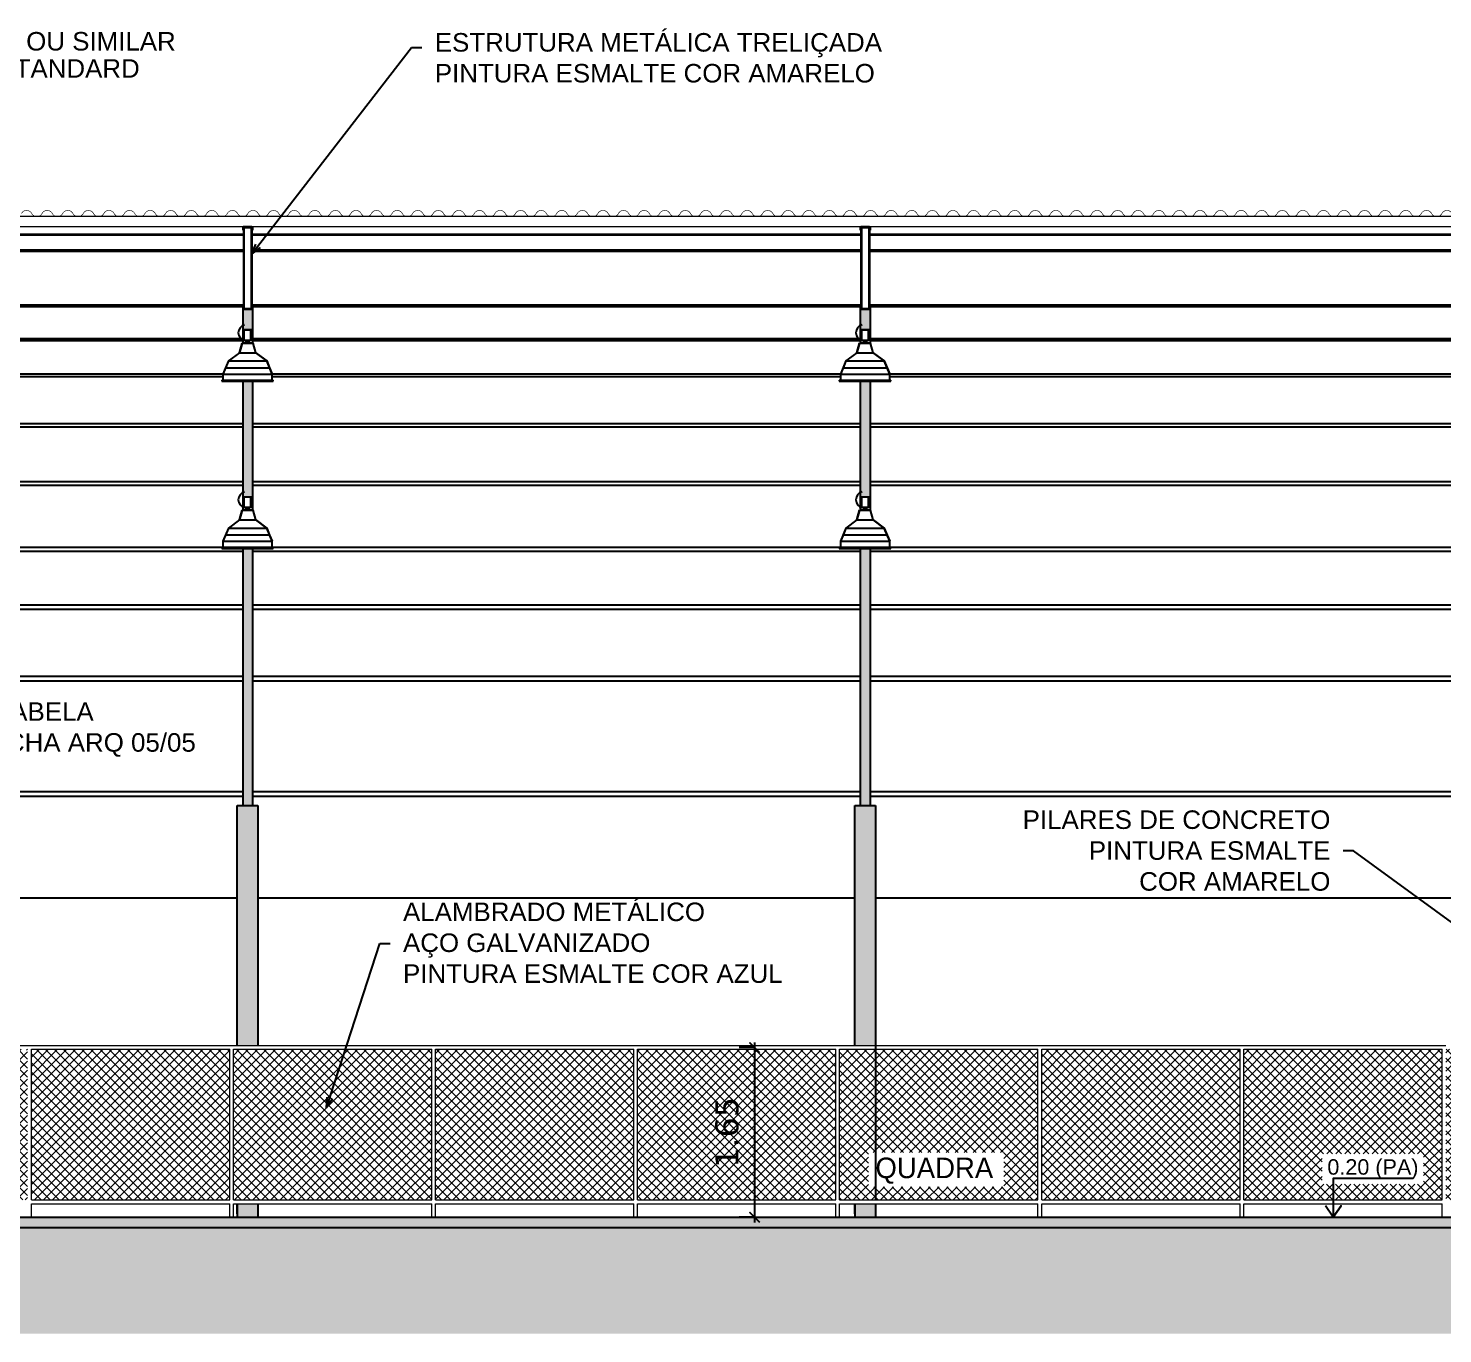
# Model space of a CAD drawing. Header units: inches. Extents: x -64 to 509, y -100 to 268.
# Drawn here: x 2.16 to 15.9, y -69.52 to -56.84 of the extents above; entities that cross this region are included whole.
import ezdxf
from ezdxf.enums import TextEntityAlignment as Align

# ---------------------------------------------------------------- set-up
doc = ezdxf.new("R2010")
doc.units = ezdxf.units.IN
doc.header["$MEASUREMENT"] = 0
doc.header["$PDMODE"] = 35
for name, color, linetype in [('0_COR', 1, 'Continuous'), ('ARQ_COBERTA', 2, 'Continuous'), ('ARQ_ESQUADRIA', 3, 'Continuous'), ('ARQ_REBOCO', 4, 'Continuous'), ('ARQ_VISTA0', 8, 'Continuous'), ('ARQ_VISTA1', 1, 'Continuous'), ('COTA', 1, 'Continuous'), ('COTAS', 1, 'Continuous'), ('HACHURA', 1, 'Continuous'), ('LUMINÁRIA QUADRA', 1, 'Continuous'), ('Nivel', 2, 'Continuous'), ('Textos', 2, 'Continuous'), ('TXAMB', 2, 'Continuous'), ('VISTA2', 3, 'Continuous')]:
    doc.layers.add(name, color=color, linetype=linetype)
doc.layers.add('A-EST_METAL', color=2, linetype='Continuous', lineweight=9)
doc.layers.add('HAT', color=8, linetype='Continuous', lineweight=15)
doc.styles.add('AMB125', font='verdana.ttf')
doc.styles.add('ARIAL', font='arial.ttf')
doc.styles.add('ROMANS', font='arial.ttf')
doc.styles.add('style1', font='GOTHIC.TTF')
doc.dimstyles.new('COTA125$0', dxfattribs={"dimtxt": 0.225, "dimasz": 0.1, "dimexe": 0.15, "dimexo": 0.5, "dimgap": 0.15, "dimtad": 1, "dimzin": 4, "dimdsep": 46, "dimtxsty": 'AMB125', "dimblk": 'ARCHTICK', "dimcen": -0.1, "dimdle": 0.05, "dimclrd": 256, "dimclre": 256, "dimclrt": 3, "dimadec": 0, "dimazin": 0, "dimtfac": 1, "dimtix": 1, "dimtmove": 2, "dimatfit": 3, "dimldrblk": 'OPEN30', "dimfxl": 0.5, "dimfxlon": 1, "dimtvp": 0.5, "dimtfillclr": 2, "dimtolj": 1, "dimtzin": 4, "dimarcsym": 0})
doc.dimstyles.new('COTA125$7', dxfattribs={"dimtxt": 0.225, "dimasz": 0.1, "dimexe": 0.15, "dimexo": 0.5, "dimgap": 0.15, "dimtad": 1, "dimzin": 4, "dimdsep": 46, "dimtxsty": 'AMB125', "dimblk": 'ARCHTICK', "dimcen": -0.1, "dimdle": 0.05, "dimclrd": 256, "dimclre": 256, "dimclrt": 3, "dimadec": 0, "dimazin": 0, "dimtfac": 1, "dimtix": 1, "dimtmove": 2, "dimatfit": 3, "dimldrblk": 'OPEN30', "dimfxl": 0.5, "dimfxlon": 1, "dimtvp": 0.5, "dimtfillclr": 2, "dimtolj": 1, "dimtzin": 4, "dimarcsym": 0})

# ---------------------------------------------------------------- blocks, each defined once
blk = doc.blocks.new('TRELIÇA')
at = {"ltscale": 10}
for p, q in [((-0.047, 0), (-0.047, -0.033)), ((-0.047, 0), (0.047, 0)), ((0.042, 0), (-0.042, 0)), ((0.047, 0), (0.047, -0.033)), ((-0.047, -0.033), (-0.041, -0.033)), ((-0.041, -0.006), (-0.041, -0.033)), ((-0.041, -0.006), (0.041, -0.006)), ((-0.041, -0.033), (-0.041, -0.794)), ((-0.035, -0.006), (-0.035, -0.794)), ((0.035, -0.006), (0.035, -0.794)), ((0.041, -0.006), (0.041, -0.033)), ((0.041, -0.033), (0.047, -0.033)), ((0.041, -0.033), (0.041, -0.794)), ((-0.047, -0.767), (-0.041, -0.767)), ((-0.047, -0.767), (-0.047, -0.8)), ((-0.047, -0.8), (0.047, -0.8)), ((-0.041, -0.794), (0.041, -0.794)), ((0.041, -0.767), (0.047, -0.767)), ((0.047, -0.767), (0.047, -0.8))]:
    blk.add_line(p, q, dxfattribs=at)
blk = doc.blocks.new('_Open30')
at = {"color": 0, "linetype": 'ByBlock', "lineweight": -2}
for p, q in [((-1, 0.27), (0, 0)), ((0, 0), (-1, -0.27)), ((0, 0), (-1, 0))]:
    blk.add_line(p, q, dxfattribs=at)
blk = doc.blocks.new('_ArchTick')
at = {"color": 0, "linetype": 'ByBlock', "const_width": 0.15}
blk.add_lwpolyline([(-0.5, -0.5), (0.5, 0.5)], dxfattribs=at)
blk = doc.blocks.new('*D630')
at = {"layer": 'COTA', "lineweight": -2, "transparency": 16777216}
for p, q in [((9.218, -66.744), (9.068, -66.744)), ((9.218, -66.694), (9.218, -68.443)), ((9.218, -68.393), (9.068, -68.393))]:
    blk.add_line(p, q, dxfattribs=at)
at = {"layer": 'DEFPOINTS', "color": 0, "transparency": 16777216}
for p in [(9.529, -66.744), (9.218, -68.393), (9.529, -68.393)]:
    blk.add_point(p, dxfattribs=at)
at = {"layer": 'COTA', "lineweight": -2, "transparency": 16777216, "xscale": 0.1, "yscale": 0.1, "zscale": 0.1}
for p, rotation in [((9.218, -66.744), 90), ((9.218, -68.393), 270)]:
    blk.add_blockref('_ArchTick', p, dxfattribs=dict(at, rotation=rotation))
at = {"layer": 'COTA', "color": 2, "transparency": 16777216, "insert": (8.951, -67.568), "char_height": 0.225, "attachment_point": 5, "rotation": 90, "style": 'AMB125'}
blk.add_mtext('\\A1;1.65', dxfattribs=at)

msp = doc.modelspace()

# ---------------------------------------------------------------- hatches: boundary and pattern name
at = {"layer": '0_COR'}
h = msp.add_hatch(color=40, dxfattribs=at)
h.paths.add_polyline_path([(4.34, -61.894), (4.246, -61.894), (4.246, -64.393), (4.34, -64.393)])
h.paths.add_polyline_path([(4.34, -60.27), (4.246, -60.27), (4.246, -61.393), (4.34, -61.393)])
h.paths.add_polyline_path([(4.34, -59.57), (4.246, -59.57), (4.246, -59.77), (4.34, -59.77)])
h = msp.add_hatch(color=40, dxfattribs=at)
h.paths.add_polyline_path([(10.34, -61.894), (10.246, -61.894), (10.246, -64.393), (10.34, -64.393)])
h.paths.add_polyline_path([(10.34, -60.27), (10.246, -60.27), (10.246, -61.393), (10.34, -61.393)])
h.paths.add_polyline_path([(10.34, -59.57), (10.246, -59.57), (10.246, -59.77), (10.34, -59.77)])
for points in [[(4.393, -66.724), (4.394, -64.393), (4.193, -64.393), (4.193, -66.724)], [(10.393, -66.724), (10.394, -64.393), (10.193, -64.393), (10.193, -66.724)], [(4.392, -68.393), (4.393, -68.261), (4.192, -68.261), (4.192, -68.393)], [(10.392, -68.393), (10.393, -68.261), (10.192, -68.261), (10.192, -68.393)]]:
    msp.add_hatch(color=40, dxfattribs=at).paths.add_polyline_path(points)
at = {"layer": 'HACHURA'}
h = msp.add_hatch(dxfattribs=at)
h.set_pattern_fill('AR-CONC', color=1, scale=0.02, style=0)
h.set_pattern_definition([(50, (-7.80714, -68.89252), (0.14345204, -0.01255043), [0.015, -0.165]), (355, (-7.80714, -68.89252), (-0.02775027, 0.1504384), [0.012, -0.132]), (100.4514, (-7.79519, -68.89357), (0.1157019, 0.1378879), [0.01274804, -0.1402284]), (46.1842, (-7.80714, -68.85252), (0.2134482, -0.0331038), [0.0225, -0.2475]), (96.6356, (-7.78935, -68.85528), (0.1869325, 0.1948236), [0.019122, -0.2103426]), (351.1842, (-7.80714, -68.85252), (0.1869324, 0.1948237), [0.018, -0.198]), (21, (-7.78714, -68.86252), (0.1193814, -0.08052378), [0.015, -0.165]), (326, (-7.78714, -68.86252), (0.04866307, 0.14503), [0.012, -0.132]), (71.4514, (-7.77719, -68.86923), (0.1680445, 0.0645061), [0.01274804, -0.1402284]), (37.5, (-7.80714, -68.89252), (0.00243197, 0.06657877), [0, -0.1304, 0, -0.134, 0, -0.1325]), (7.5, (-7.80714, -68.89252), (0.05261391, 0.07888234), [0, -0.0764, 0, -0.1274, 0, -0.0505]), (327.5, (-7.85174, -68.89252), (0.10676449, -0.004510974), [0, -0.05, 0, -0.156, 0, -0.207]), (317.5, (-7.87174, -68.89252), (0.11663723, 0.020021), [0, -0.065, 0, -0.1036, 0, -0.147])])
h.paths.add_polyline_path([(28.193, -68.893), (28.393, -68.893), (28.393, -68.393), (-7.807, -68.393), (-7.807, -68.893), (-7.607, -68.893), (-7.607, -68.493), (28.193, -68.493)])
h = msp.add_hatch(dxfattribs=at)
h.set_pattern_fill('EARTH', color=252, angle=45, style=0)
h.set_pattern_definition([(45, (-9.2141, -69.5245), (3e-17, 0.3535534), [0.25, -0.25]), (45, (-9.2804, -69.4582), (3e-17, 0.3535534), [0.25, -0.25]), (45, (-9.3467, -69.39191), (3e-17, 0.3535534), [0.25, -0.25]), (135, (-9.3467, -69.34772), (-0.3535534, 6e-17), [0.25, -0.25]), (135, (-9.2804, -69.28143), (-0.3535534, 6e-17), [0.25, -0.25]), (135, (-9.2141, -69.21514), (-0.3535534, 6e-17), [0.25, -0.25])])
h.paths.add_polyline_path([(-2.336, -68.635), (-2.336, -68.613), (-2.778, -68.625), (-2.825, -68.635)], flags=16)
h.paths.add_polyline_path([(-4.207, -68.493), (-4.207, -68.893), (-4.357, -68.893), (-4.357, -68.493), (-7.607, -68.493), (-7.607, -68.893), (-7.807, -68.893), (-7.807, -68.593), (-9.214, -68.593), (-9.214, -69.524), (30.079, -69.524), (30.079, -68.593), (28.393, -68.593), (28.393, -68.893), (28.193, -68.893), (28.193, -68.493)])
at = {"layer": 'HAT'}
h = msp.add_hatch(dxfattribs=at)
h.set_pattern_fill('ANSI37', color=162, scale=0.5, style=0)
h.paths.add_polyline_path([(4.119, -66.761), (2.193, -66.761), (2.193, -68.224), (4.119, -68.224)])
h.paths.add_polyline_path([(6.082, -66.761), (4.156, -66.761), (4.156, -68.224), (6.082, -68.224)])
h.paths.add_polyline_path([(8.045, -66.761), (6.119, -66.761), (6.119, -68.224), (8.045, -68.224)])
h.paths.add_polyline_path([(10.008, -66.761), (8.082, -66.761), (8.082, -68.224), (10.008, -68.224)])
h.paths.add_polyline_path([(11.971, -66.761), (10.393, -66.761), (10.393, -68.224), (11.971, -68.224)])
h.paths.add_polyline_path([(10.393, -66.761), (10.045, -66.761), (10.045, -68.224), (10.393, -68.224)])
h.paths.add_polyline_path([(13.935, -66.761), (12.008, -66.761), (12.008, -68.224), (13.935, -68.224)])
h.paths.add_polyline_path([(15.898, -66.761), (13.971, -66.761), (13.971, -68.224), (15.898, -68.224)])
h.paths.add_polyline_path([(17.861, -66.761), (15.935, -66.761), (15.935, -68.224), (17.861, -68.224)])
h.paths.add_polyline_path([(19.824, -66.761), (17.898, -66.761), (17.898, -68.224), (19.824, -68.224)])
h.paths.add_polyline_path([(21.787, -66.761), (19.861, -66.761), (19.861, -68.224), (21.787, -68.224)])
h.paths.add_polyline_path([(23.75, -66.761), (21.824, -66.761), (21.824, -68.224), (23.75, -68.224)])
h.paths.add_polyline_path([(25.713, -66.761), (23.787, -66.761), (23.787, -68.224), (25.713, -68.224)])
h.paths.add_polyline_path([(26.693, -66.761), (25.75, -66.761), (25.75, -68.224), (26.693, -68.224)])
h.paths.add_polyline_path([(2.156, -68.224), (2.156, -66.761), (0.193, -66.761), (0.193, -68.224)])
h.paths.add_polyline_path([(10.327, -67.764), (11.64, -67.764), (11.64, -68.096), (10.327, -68.096)])
h.paths.add_polyline_path([(14.734, -68.072), (15.718, -68.072), (15.718, -67.778), (14.734, -67.778)], flags=16)
h.paths.add_polyline_path([(-0.267, -66.445), (-0.267, -66.724), (0.143, -66.724)])
h.paths.add_polyline_path([(-1.462, -66.168), (-1.456, -66.118), (-0.857, -66.118), (-0.857, -66.168)], flags=17)
h.paths.add_polyline_path([(-0.807, -66.014), (-0.807, -66.723), (-0.601, -66.723), (-0.567, -66.338), (-0.374, -66.338)])
edge = h.paths.add_edge_path()
edge.add_arc((-0.357, -65.818), 1.1, 166.029, 171.1096)
edge.add_line((-1.444, -65.648), (-1.586, -66.724))
edge.add_line((-1.586, -66.724), (-1.807, -66.724))
edge.add_line((-1.807, -66.724), (-1.807, -65.266))
edge.add_line((-1.807, -65.266), (-1.425, -65.552))
edge = h.paths.add_edge_path()
edge.add_arc((-0.357, -65.818), 1.05, 167.1816, 170.6825)
edge.add_line((-1.393, -65.648), (-1.536, -66.724))
edge.add_line((-1.536, -66.724), (-0.857, -66.723))
edge.add_line((-0.857, -66.723), (-0.857, -65.976))
edge.add_line((-0.857, -65.976), (-1.381, -65.585))
h.paths.add_polyline_path([(27.977, -66.761), (28.171, -68.224), (28.193, -68.224), (28.193, -66.761)])
h.paths.add_polyline_path([(27.713, -67.318), (28, -67.318), (27.927, -66.761), (27.713, -66.761)])
h.paths.add_polyline_path([(28.007, -67.368), (27.713, -67.368), (27.713, -68.224), (28.121, -68.224)])
h.paths.add_polyline_path([(27.193, -68.224), (27.193, -66.761), (27.04, -66.761), (27.168, -68.224)])
h.paths.add_polyline_path([(27.243, -67.368), (27.243, -68.224), (27.676, -68.224), (27.676, -67.368)])
h.paths.add_polyline_path([(27.243, -66.761), (27.243, -67.318), (27.676, -67.318), (27.676, -66.761)])

# ---------------------------------------------------------------- linework, layer by layer
at = {"layer": 'A-EST_METAL', "ltscale": 10}
for p, q in [((29.293, -58.67), (-8.697, -58.67)), ((29.293, -58.77), (-8.697, -58.77))]:
    msp.add_line(p, q, dxfattribs=at)
at = {"layer": 'ARQ_COBERTA', "color": 3}
for p, q in [((2.196, -58.64), (2.196, -58.64)), ((2.296, -58.64), (2.296, -58.64)), ((2.396, -58.64), (2.396, -58.64)), ((2.496, -58.64), (2.496, -58.64)), ((2.596, -58.64), (2.596, -58.64)), ((2.696, -58.64), (2.696, -58.64)), ((2.796, -58.64), (2.796, -58.64)), ((2.896, -58.64), (2.896, -58.64)), ((2.996, -58.64), (2.996, -58.64)), ((3.096, -58.64), (3.096, -58.64)), ((3.196, -58.64), (3.196, -58.64)), ((3.296, -58.64), (3.296, -58.64)), ((3.396, -58.64), (3.396, -58.64)), ((3.496, -58.64), (3.496, -58.64)), ((3.596, -58.64), (3.596, -58.64)), ((3.696, -58.64), (3.696, -58.64)), ((3.796, -58.64), (3.796, -58.64)), ((3.896, -58.64), (3.896, -58.64)), ((3.996, -58.64), (3.996, -58.64)), ((4.096, -58.64), (4.096, -58.64)), ((4.196, -58.64), (4.196, -58.64)), ((4.296, -58.64), (4.296, -58.64)), ((4.396, -58.64), (4.396, -58.64)), ((4.496, -58.64), (4.496, -58.64)), ((4.596, -58.64), (4.596, -58.64)), ((4.696, -58.64), (4.696, -58.64)), ((4.796, -58.64), (4.796, -58.64)), ((4.896, -58.64), (4.896, -58.64)), ((4.996, -58.64), (4.996, -58.64)), ((5.096, -58.64), (5.096, -58.64)), ((5.196, -58.64), (5.196, -58.64)), ((5.296, -58.64), (5.296, -58.64)), ((5.396, -58.64), (5.396, -58.64)), ((5.496, -58.64), (5.496, -58.64)), ((5.596, -58.64), (5.596, -58.64)), ((5.696, -58.64), (5.696, -58.64)), ((5.796, -58.64), (5.796, -58.64)), ((5.896, -58.64), (5.896, -58.64)), ((5.996, -58.64), (5.996, -58.64)), ((6.096, -58.64), (6.096, -58.64)), ((6.196, -58.64), (6.196, -58.64)), ((6.296, -58.64), (6.296, -58.64)), ((6.396, -58.64), (6.396, -58.64)), ((6.496, -58.64), (6.496, -58.64)), ((6.596, -58.64), (6.596, -58.64)), ((6.696, -58.64), (6.696, -58.64)), ((6.796, -58.64), (6.796, -58.64)), ((6.896, -58.64), (6.896, -58.64)), ((6.996, -58.64), (6.996, -58.64)), ((7.096, -58.64), (7.096, -58.64)), ((7.196, -58.64), (7.196, -58.64)), ((7.296, -58.64), (7.296, -58.64)), ((7.396, -58.64), (7.396, -58.64)), ((7.496, -58.64), (7.496, -58.64)), ((7.596, -58.64), (7.596, -58.64)), ((7.696, -58.64), (7.696, -58.64)), ((7.796, -58.64), (7.796, -58.64)), ((7.896, -58.64), (7.896, -58.64)), ((7.996, -58.64), (7.996, -58.64)), ((8.096, -58.64), (8.096, -58.64)), ((8.196, -58.64), (8.196, -58.64)), ((8.296, -58.64), (8.296, -58.64)), ((8.396, -58.64), (8.396, -58.64)), ((8.496, -58.64), (8.496, -58.64)), ((8.596, -58.64), (8.596, -58.64)), ((8.696, -58.64), (8.696, -58.64)), ((8.796, -58.64), (8.796, -58.64)), ((8.896, -58.64), (8.896, -58.64)), ((8.996, -58.64), (8.996, -58.64)), ((9.096, -58.64), (9.096, -58.64)), ((9.196, -58.64), (9.196, -58.64)), ((9.296, -58.64), (9.296, -58.64)), ((9.396, -58.64), (9.396, -58.64)), ((9.496, -58.64), (9.496, -58.64)), ((9.596, -58.64), (9.596, -58.64)), ((9.696, -58.64), (9.696, -58.64)), ((9.796, -58.64), (9.796, -58.64)), ((9.896, -58.64), (9.896, -58.64)), ((9.996, -58.64), (9.996, -58.64)), ((10.096, -58.64), (10.096, -58.64)), ((10.196, -58.64), (10.196, -58.64)), ((10.296, -58.64), (10.296, -58.64)), ((10.396, -58.64), (10.396, -58.64)), ((10.496, -58.64), (10.496, -58.64)), ((10.596, -58.64), (10.596, -58.64)), ((10.696, -58.64), (10.696, -58.64)), ((10.796, -58.64), (10.796, -58.64)), ((10.896, -58.64), (10.896, -58.64)), ((10.996, -58.64), (10.996, -58.64)), ((11.096, -58.64), (11.096, -58.64)), ((11.196, -58.64), (11.196, -58.64)), ((11.296, -58.64), (11.296, -58.64)), ((11.396, -58.64), (11.396, -58.64)), ((11.496, -58.64), (11.496, -58.64)), ((11.596, -58.64), (11.596, -58.64)), ((11.696, -58.64), (11.696, -58.64)), ((11.796, -58.64), (11.796, -58.64)), ((11.896, -58.64), (11.896, -58.64)), ((11.996, -58.64), (11.996, -58.64)), ((12.096, -58.64), (12.096, -58.64)), ((12.196, -58.64), (12.196, -58.64)), ((12.296, -58.64), (12.296, -58.64)), ((12.396, -58.64), (12.396, -58.64)), ((12.496, -58.64), (12.496, -58.64)), ((12.596, -58.64), (12.596, -58.64)), ((12.696, -58.64), (12.696, -58.64)), ((12.796, -58.64), (12.796, -58.64)), ((12.896, -58.64), (12.896, -58.64)), ((12.996, -58.64), (12.996, -58.64)), ((13.096, -58.64), (13.096, -58.64)), ((13.196, -58.64), (13.196, -58.64)), ((13.296, -58.64), (13.296, -58.64)), ((13.396, -58.64), (13.396, -58.64)), ((13.496, -58.64), (13.496, -58.64)), ((13.596, -58.64), (13.596, -58.64)), ((13.696, -58.64), (13.696, -58.64)), ((13.796, -58.64), (13.796, -58.64)), ((13.896, -58.64), (13.896, -58.64)), ((13.996, -58.64), (13.996, -58.64)), ((14.096, -58.64), (14.096, -58.64)), ((14.196, -58.64), (14.196, -58.64)), ((14.296, -58.64), (14.296, -58.64)), ((14.396, -58.64), (14.396, -58.64)), ((14.496, -58.64), (14.496, -58.64)), ((14.596, -58.64), (14.596, -58.64)), ((14.696, -58.64), (14.696, -58.64)), ((14.796, -58.64), (14.796, -58.64)), ((14.896, -58.64), (14.896, -58.64)), ((14.996, -58.64), (14.996, -58.64)), ((15.096, -58.64), (15.096, -58.64)), ((15.196, -58.64), (15.196, -58.64)), ((15.296, -58.64), (15.296, -58.64)), ((15.396, -58.64), (15.396, -58.64)), ((15.496, -58.64), (15.496, -58.64)), ((15.596, -58.64), (15.596, -58.64)), ((15.696, -58.64), (15.696, -58.64)), ((15.796, -58.64), (15.796, -58.64)), ((15.896, -58.64), (15.896, -58.64))]:
    msp.add_line(p, q, dxfattribs=at)
at = {"layer": 'ARQ_COBERTA', "color": 3, "const_width": 0.006}
for points in [[(2.096, -58.64, -0.6), (2.196, -58.64, 0.6), (2.296, -58.64, -0.6), (2.396, -58.64, 0.6), (2.496, -58.64)], [(2.496, -58.64, -0.6), (2.596, -58.64, 0.6), (2.696, -58.64, -0.6), (2.796, -58.64, 0.6), (2.896, -58.64)], [(2.896, -58.64, -0.6), (2.996, -58.64, 0.6), (3.096, -58.64, -0.6), (3.196, -58.64, 0.6), (3.296, -58.64)], [(3.296, -58.64, -0.6), (3.396, -58.64, 0.6), (3.496, -58.64, -0.6), (3.596, -58.64, 0.6), (3.696, -58.64)], [(3.696, -58.64, -0.6), (3.796, -58.64, 0.6), (3.896, -58.64, -0.6), (3.996, -58.64, 0.6), (4.096, -58.64)], [(4.096, -58.64, -0.6), (4.196, -58.64, 0.6), (4.296, -58.64, -0.6), (4.396, -58.64, 0.6), (4.496, -58.64)], [(4.496, -58.64, -0.6), (4.596, -58.64, 0.6), (4.696, -58.64, -0.6), (4.796, -58.64, 0.6), (4.896, -58.64)], [(4.896, -58.64, -0.6), (4.996, -58.64, 0.6), (5.096, -58.64, -0.6), (5.196, -58.64, 0.6), (5.296, -58.64)], [(5.296, -58.64, -0.6), (5.396, -58.64, 0.6), (5.496, -58.64, -0.6), (5.596, -58.64, 0.6), (5.696, -58.64)], [(5.696, -58.64, -0.6), (5.796, -58.64, 0.6), (5.896, -58.64, -0.6), (5.996, -58.64, 0.6), (6.096, -58.64)], [(6.096, -58.64, -0.6), (6.196, -58.64, 0.6), (6.296, -58.64, -0.6), (6.396, -58.64, 0.6), (6.496, -58.64)], [(6.496, -58.64, -0.6), (6.596, -58.64, 0.6), (6.696, -58.64, -0.6), (6.796, -58.64, 0.6), (6.896, -58.64)], [(6.896, -58.64, -0.6), (6.996, -58.64, 0.6), (7.096, -58.64, -0.6), (7.196, -58.64, 0.6), (7.296, -58.64)], [(7.296, -58.64, -0.6), (7.396, -58.64, 0.6), (7.496, -58.64, -0.6), (7.596, -58.64, 0.6), (7.696, -58.64)], [(7.696, -58.64, -0.6), (7.796, -58.64, 0.6), (7.896, -58.64, -0.6), (7.996, -58.64, 0.6), (8.096, -58.64)], [(8.096, -58.64, -0.6), (8.196, -58.64, 0.6), (8.296, -58.64, -0.6), (8.396, -58.64, 0.6), (8.496, -58.64)], [(8.496, -58.64, -0.6), (8.596, -58.64, 0.6), (8.696, -58.64, -0.6), (8.796, -58.64, 0.6), (8.896, -58.64)], [(8.896, -58.64, -0.6), (8.996, -58.64, 0.6), (9.096, -58.64, -0.6), (9.196, -58.64, 0.6), (9.296, -58.64)], [(9.296, -58.64, -0.6), (9.396, -58.64, 0.6), (9.496, -58.64, -0.6), (9.596, -58.64, 0.6), (9.696, -58.64)], [(9.696, -58.64, -0.6), (9.796, -58.64, 0.6), (9.896, -58.64, -0.6), (9.996, -58.64, 0.6), (10.096, -58.64)], [(10.096, -58.64, -0.6), (10.196, -58.64, 0.6), (10.296, -58.64, -0.6), (10.396, -58.64, 0.6), (10.496, -58.64)], [(10.496, -58.64, -0.6), (10.596, -58.64, 0.6), (10.696, -58.64, -0.6), (10.796, -58.64, 0.6), (10.896, -58.64)], [(10.896, -58.64, -0.6), (10.996, -58.64, 0.6), (11.096, -58.64, -0.6), (11.196, -58.64, 0.6), (11.296, -58.64)], [(11.296, -58.64, -0.6), (11.396, -58.64, 0.6), (11.496, -58.64, -0.6), (11.596, -58.64, 0.6), (11.696, -58.64)], [(11.696, -58.64, -0.6), (11.796, -58.64, 0.6), (11.896, -58.64, -0.6), (11.996, -58.64, 0.6), (12.096, -58.64)], [(12.096, -58.64, -0.6), (12.196, -58.64, 0.6), (12.296, -58.64, -0.6), (12.396, -58.64, 0.6), (12.496, -58.64)], [(12.496, -58.64, -0.6), (12.596, -58.64, 0.6), (12.696, -58.64, -0.6), (12.796, -58.64, 0.6), (12.896, -58.64)], [(12.896, -58.64, -0.6), (12.996, -58.64, 0.6), (13.096, -58.64, -0.6), (13.196, -58.64, 0.6), (13.296, -58.64)], [(13.296, -58.64, -0.6), (13.396, -58.64, 0.6), (13.496, -58.64, -0.6), (13.596, -58.64, 0.6), (13.696, -58.64)], [(13.696, -58.64, -0.6), (13.796, -58.64, 0.6), (13.896, -58.64, -0.6), (13.996, -58.64, 0.6), (14.096, -58.64)], [(14.096, -58.64, -0.6), (14.196, -58.64, 0.6), (14.296, -58.64, -0.6), (14.396, -58.64, 0.6), (14.496, -58.64)], [(14.496, -58.64, -0.6), (14.596, -58.64, 0.6), (14.696, -58.64, -0.6), (14.796, -58.64, 0.6), (14.896, -58.64)], [(14.896, -58.64, -0.6), (14.996, -58.64, 0.6), (15.096, -58.64, -0.6), (15.196, -58.64, 0.6), (15.296, -58.64)], [(15.296, -58.64, -0.6), (15.396, -58.64, 0.6), (15.496, -58.64, -0.6), (15.596, -58.64, 0.6), (15.696, -58.64)], [(15.696, -58.64, -0.6), (15.796, -58.64, 0.6), (15.896, -58.64, -0.6), (15.996, -58.64, 0.6), (16.096, -58.64)]]:
    msp.add_lwpolyline(points, format="xyb", dxfattribs=at)
at = {"layer": 'ARQ_REBOCO', "ltscale": 10}
for p, q in [((-7.807, -68.393), (28.393, -68.393)), ((-4.207, -68.493), (28.193, -68.493))]:
    msp.add_line(p, q, dxfattribs=at)
at = {"layer": 'ARQ_VISTA0'}
for p, q in [((4.193, -65.293), (0.843, -65.293)), ((10.193, -65.293), (4.393, -65.293)), ((16.193, -65.293), (10.393, -65.293))]:
    msp.add_line(p, q, dxfattribs=at)
at = {"layer": 'ARQ_VISTA1', "color": 251, "ltscale": 10}
for p, q in [((-1.666, -58.84), (4.252, -58.84)), ((-1.666, -58.848), (4.252, -58.848)), ((4.334, -58.84), (10.252, -58.84)), ((4.334, -58.848), (10.252, -58.848)), ((10.334, -58.84), (16.252, -58.84)), ((10.334, -58.848), (16.252, -58.848)), ((-1.666, -58.994), (4.252, -58.994)), ((-1.666, -59.005), (4.252, -59.005)), ((4.334, -58.994), (10.252, -58.994)), ((4.334, -59.005), (10.252, -59.005)), ((10.334, -58.994), (16.252, -58.994)), ((10.334, -59.005), (16.252, -59.005)), ((4.252, -59.531), (-1.666, -59.531)), ((4.252, -59.548), (-1.666, -59.548)), ((10.252, -59.531), (4.334, -59.531)), ((10.252, -59.548), (4.334, -59.548)), ((16.252, -59.531), (10.334, -59.531)), ((16.252, -59.548), (10.334, -59.548)), ((-1.66, -59.853), (4.246, -59.853)), ((-1.66, -59.874), (4.246, -59.874)), ((4.34, -59.853), (10.246, -59.853)), ((4.34, -59.874), (10.246, -59.874)), ((10.34, -59.853), (16.246, -59.853)), ((10.34, -59.874), (16.246, -59.874)), ((4.054, -60.201), (-1.469, -60.201)), ((4.053, -60.227), (-1.468, -60.227)), ((10.054, -60.201), (4.531, -60.201)), ((10.053, -60.227), (4.532, -60.227)), ((16.054, -60.201), (10.531, -60.201)), ((16.053, -60.227), (10.532, -60.227)), ((4.246, -60.685), (-1.66, -60.685)), ((4.246, -60.716), (-1.66, -60.716)), ((10.246, -60.685), (4.34, -60.685)), ((10.246, -60.716), (4.34, -60.716)), ((16.246, -60.685), (10.34, -60.685)), ((16.246, -60.716), (10.34, -60.716)), ((4.246, -61.247), (-1.66, -61.247)), ((4.246, -61.283), (-1.66, -61.283)), ((10.246, -61.247), (4.34, -61.247)), ((10.246, -61.283), (4.34, -61.283)), ((16.246, -61.247), (10.34, -61.247)), ((16.246, -61.283), (10.34, -61.283)), ((4.053, -61.884), (-1.66, -61.884)), ((4.246, -61.925), (-1.66, -61.925)), ((10.246, -61.925), (4.34, -61.925)), ((10.053, -61.884), (4.532, -61.884)), ((16.246, -61.925), (10.34, -61.925)), ((16.053, -61.884), (10.532, -61.884)), ((4.246, -62.444), (-1.66, -62.444)), ((4.246, -62.489), (-1.66, -62.489)), ((10.246, -62.444), (4.34, -62.444)), ((10.246, -62.489), (4.34, -62.489)), ((16.246, -62.444), (10.34, -62.444)), ((16.246, -62.489), (10.34, -62.489)), ((4.246, -63.139), (-1.66, -63.139)), ((4.246, -63.183), (-1.66, -63.183)), ((10.246, -63.139), (4.34, -63.139)), ((10.246, -63.183), (4.34, -63.183)), ((16.246, -63.139), (10.34, -63.139)), ((16.246, -63.183), (10.34, -63.183)), ((4.246, -64.258), (-1.66, -64.258)), ((4.246, -64.303), (-1.66, -64.303)), ((10.246, -64.258), (4.34, -64.258)), ((10.246, -64.303), (4.34, -64.303)), ((16.246, -64.258), (10.34, -64.258)), ((16.246, -64.303), (10.34, -64.303))]:
    msp.add_line(p, q, dxfattribs=at)
at = {"layer": 'HACHURA', "color": 251}
for p, q in [((10.393, -66.73), (10.393, -68.224)), ((4.193, -68.261), (4.193, -68.393)), ((10.193, -68.261), (10.193, -68.393))]:
    msp.add_line(p, q, dxfattribs=at)
at = {"layer": 'HACHURA', "color": 40}
for p, q in [((4.393, -68.261), (4.393, -68.393)), ((10.393, -68.261), (10.393, -68.393))]:
    msp.add_line(p, q, dxfattribs=at)
at = {"layer": 'HAT', "color": 1}
for p, q in [((0.206, -66.724), (2.193, -66.724)), ((2.169, -66.724), (4.156, -66.724)), ((4.132, -66.724), (6.119, -66.724)), ((6.095, -66.724), (8.082, -66.724)), ((8.058, -66.724), (10.045, -66.724)), ((10.021, -66.724), (12.008, -66.724)), ((11.984, -66.724), (13.971, -66.724)), ((13.947, -66.724), (15.935, -66.724))]:
    msp.add_line(p, q, dxfattribs=at)
at = {"layer": 'HAT'}
for p, q in [((2.193, -68.224), (2.193, -66.761)), ((2.193, -66.761), (4.119, -66.761)), ((4.119, -68.224), (4.119, -66.761)), ((4.119, -68.224), (4.119, -66.761)), ((4.156, -68.224), (4.156, -66.761)), ((4.156, -68.224), (4.156, -66.761)), ((4.156, -66.761), (6.082, -66.761)), ((6.082, -68.224), (6.082, -66.761)), ((6.119, -68.224), (6.119, -66.761)), ((6.119, -66.761), (8.045, -66.761)), ((8.045, -68.224), (8.045, -66.761)), ((8.082, -68.224), (8.082, -66.761)), ((8.082, -66.761), (10.008, -66.761)), ((10.008, -68.224), (10.008, -66.761)), ((10.045, -68.224), (10.045, -66.761)), ((10.045, -66.761), (11.971, -66.761)), ((11.971, -68.224), (11.971, -66.761)), ((12.008, -68.224), (12.008, -66.761)), ((12.008, -66.761), (13.935, -66.761)), ((13.935, -68.224), (13.935, -66.761)), ((13.971, -68.224), (13.971, -66.761)), ((13.971, -66.761), (15.898, -66.761)), ((15.898, -68.224), (15.898, -66.761)), ((2.193, -68.224), (4.119, -68.224)), ((2.193, -68.393), (2.193, -68.261)), ((2.193, -68.261), (4.119, -68.261)), ((4.119, -68.393), (4.119, -68.261)), ((4.119, -68.393), (4.119, -68.261)), ((4.156, -68.224), (6.082, -68.224)), ((4.156, -68.393), (4.156, -68.261)), ((4.156, -68.393), (4.156, -68.261)), ((4.156, -68.261), (6.082, -68.261)), ((6.082, -68.393), (6.082, -68.261)), ((6.119, -68.224), (8.045, -68.224)), ((6.119, -68.393), (6.119, -68.261)), ((6.119, -68.261), (8.045, -68.261)), ((8.045, -68.393), (8.045, -68.261)), ((8.082, -68.224), (10.008, -68.224)), ((8.082, -68.393), (8.082, -68.261)), ((8.082, -68.261), (10.008, -68.261)), ((10.008, -68.393), (10.008, -68.261)), ((10.045, -68.224), (11.971, -68.224)), ((10.045, -68.393), (10.045, -68.261)), ((10.045, -68.261), (11.971, -68.261)), ((11.971, -68.393), (11.971, -68.261)), ((12.008, -68.224), (13.935, -68.224)), ((12.008, -68.393), (12.008, -68.261)), ((12.008, -68.261), (13.935, -68.261)), ((13.935, -68.393), (13.935, -68.261)), ((13.971, -68.224), (15.898, -68.224)), ((13.971, -68.393), (13.971, -68.261)), ((13.971, -68.261), (15.898, -68.261)), ((15.898, -68.393), (15.898, -68.261))]:
    msp.add_line(p, q, dxfattribs=at)
at = {"layer": 'LUMINÁRIA QUADRA', "ltscale": 0.03}
for p, q in [((4.34, -59.77), (4.246, -59.77)), ((4.257, -59.773), (4.257, -59.77)), ((4.329, -59.773), (4.257, -59.773)), ((4.26, -59.874), (4.26, -59.773)), ((4.326, -59.874), (4.326, -59.773)), ((4.329, -59.773), (4.329, -59.77)), ((10.34, -59.77), (10.246, -59.77)), ((10.257, -59.773), (10.257, -59.77)), ((10.329, -59.773), (10.257, -59.773)), ((10.26, -59.874), (10.26, -59.773)), ((10.326, -59.874), (10.326, -59.773)), ((10.329, -59.773), (10.329, -59.77)), ((4.213, -59.993), (4.239, -59.9)), ((4.239, -59.9), (4.346, -59.9)), ((4.257, -59.876), (4.257, -59.874)), ((4.329, -59.874), (4.257, -59.874)), ((4.269, -59.89), (4.316, -59.89)), ((4.269, -59.9), (4.269, -59.89)), ((4.315, -59.89), (4.27, -59.89)), ((4.279, -59.89), (4.279, -59.876)), ((4.306, -59.89), (4.306, -59.876)), ((4.316, -59.9), (4.316, -59.89)), ((4.329, -59.876), (4.329, -59.874)), ((4.372, -59.993), (4.346, -59.9)), ((10.213, -59.993), (10.239, -59.9)), ((10.239, -59.9), (10.346, -59.9)), ((10.257, -59.876), (10.257, -59.874)), ((10.329, -59.874), (10.257, -59.874)), ((10.269, -59.89), (10.316, -59.89)), ((10.269, -59.9), (10.269, -59.89)), ((10.315, -59.89), (10.27, -59.89)), ((10.279, -59.89), (10.279, -59.876)), ((10.306, -59.89), (10.306, -59.876)), ((10.316, -59.9), (10.316, -59.89)), ((10.329, -59.876), (10.329, -59.874)), ((10.372, -59.993), (10.346, -59.9)), ((4.213, -59.993), (4.106, -60.073)), ((4.213, -59.993), (4.372, -59.993)), ((4.372, -59.993), (4.479, -60.073)), ((10.213, -59.993), (10.106, -60.073)), ((10.213, -59.993), (10.372, -59.993)), ((10.372, -59.993), (10.479, -60.073)), ((4.078, -60.14), (4.054, -60.202)), ((4.106, -60.073), (4.078, -60.14)), ((4.078, -60.14), (4.506, -60.14)), ((4.106, -60.073), (4.479, -60.073)), ((4.479, -60.073), (4.506, -60.14)), ((4.506, -60.14), (4.532, -60.202)), ((10.078, -60.14), (10.054, -60.202)), ((10.106, -60.073), (10.078, -60.14)), ((10.078, -60.14), (10.506, -60.14)), ((10.106, -60.073), (10.479, -60.073)), ((10.479, -60.073), (10.506, -60.14)), ((10.506, -60.14), (10.532, -60.202)), ((4.042, -60.26), (4.543, -60.26)), ((4.042, -60.26), (4.042, -60.27)), ((4.042, -60.27), (4.543, -60.27)), ((4.053, -60.202), (4.053, -60.26)), ((4.053, -60.202), (4.054, -60.202)), ((4.053, -60.202), (4.532, -60.202)), ((4.532, -60.26), (4.532, -60.202)), ((4.543, -60.27), (4.543, -60.26)), ((10.042, -60.26), (10.543, -60.26)), ((10.042, -60.26), (10.042, -60.27)), ((10.042, -60.27), (10.543, -60.27)), ((10.053, -60.202), (10.053, -60.26)), ((10.053, -60.202), (10.054, -60.202)), ((10.053, -60.202), (10.532, -60.202)), ((10.532, -60.26), (10.532, -60.202)), ((10.543, -60.27), (10.543, -60.26)), ((4.246, -61.393), (4.34, -61.393)), ((4.257, -61.396), (4.257, -61.393)), ((4.329, -61.396), (4.257, -61.396)), ((4.26, -61.497), (4.26, -61.396)), ((4.326, -61.497), (4.326, -61.396)), ((4.329, -61.396), (4.329, -61.393)), ((10.246, -61.393), (10.34, -61.393)), ((10.257, -61.396), (10.257, -61.393)), ((10.329, -61.396), (10.257, -61.396)), ((10.26, -61.497), (10.26, -61.396)), ((10.326, -61.497), (10.326, -61.396)), ((10.329, -61.396), (10.329, -61.393)), ((4.213, -61.617), (4.239, -61.524)), ((4.239, -61.524), (4.346, -61.524)), ((4.257, -61.5), (4.257, -61.497)), ((4.329, -61.497), (4.257, -61.497)), ((4.269, -61.513), (4.316, -61.513)), ((4.269, -61.524), (4.269, -61.513)), ((4.315, -61.513), (4.27, -61.513)), ((4.279, -61.513), (4.279, -61.5)), ((4.306, -61.513), (4.306, -61.5)), ((4.316, -61.524), (4.316, -61.513)), ((4.329, -61.5), (4.329, -61.497)), ((4.372, -61.617), (4.346, -61.524)), ((10.213, -61.617), (10.239, -61.524)), ((10.239, -61.524), (10.346, -61.524)), ((10.257, -61.5), (10.257, -61.497)), ((10.329, -61.497), (10.257, -61.497)), ((10.269, -61.513), (10.316, -61.513)), ((10.269, -61.524), (10.269, -61.513)), ((10.315, -61.513), (10.27, -61.513)), ((10.279, -61.513), (10.279, -61.5)), ((10.306, -61.513), (10.306, -61.5)), ((10.316, -61.524), (10.316, -61.513)), ((10.329, -61.5), (10.329, -61.497)), ((10.372, -61.617), (10.346, -61.524)), ((4.106, -61.697), (4.078, -61.764)), ((4.213, -61.617), (4.106, -61.697)), ((4.106, -61.697), (4.479, -61.697)), ((4.213, -61.617), (4.372, -61.617)), ((4.372, -61.617), (4.479, -61.697)), ((4.479, -61.697), (4.506, -61.764)), ((10.106, -61.697), (10.078, -61.764)), ((10.213, -61.617), (10.106, -61.697)), ((10.106, -61.697), (10.479, -61.697)), ((10.213, -61.617), (10.372, -61.617)), ((10.372, -61.617), (10.479, -61.697)), ((10.479, -61.697), (10.506, -61.764)), ((4.053, -61.825), (4.053, -61.883)), ((4.053, -61.825), (4.054, -61.825)), ((4.053, -61.825), (4.532, -61.825)), ((4.078, -61.764), (4.054, -61.825)), ((4.078, -61.763), (4.506, -61.763)), ((4.506, -61.764), (4.532, -61.825)), ((4.532, -61.883), (4.532, -61.825)), ((10.053, -61.825), (10.053, -61.883)), ((10.053, -61.825), (10.054, -61.825)), ((10.053, -61.825), (10.532, -61.825)), ((10.078, -61.764), (10.054, -61.825)), ((10.078, -61.763), (10.506, -61.763)), ((10.506, -61.764), (10.532, -61.825)), ((10.532, -61.883), (10.532, -61.825)), ((4.042, -61.883), (4.543, -61.883)), ((4.042, -61.883), (4.042, -61.894)), ((4.042, -61.894), (4.543, -61.894)), ((4.543, -61.894), (4.543, -61.883)), ((10.042, -61.883), (10.543, -61.883)), ((10.042, -61.883), (10.042, -61.894)), ((10.042, -61.894), (10.543, -61.894)), ((10.543, -61.894), (10.543, -61.883))]:
    msp.add_line(p, q, dxfattribs=at)
for points in [[(4.239, -59.9), (4.213, -59.993), (4.106, -60.073), (4.053, -60.202), (4.053, -60.27), (4.532, -60.27), (4.532, -60.202), (4.479, -60.073), (4.372, -59.993), (4.346, -59.9), (4.239, -59.9)], [(10.239, -59.9), (10.213, -59.993), (10.106, -60.073), (10.053, -60.202), (10.053, -60.27), (10.532, -60.27), (10.532, -60.202), (10.479, -60.073), (10.372, -59.993), (10.346, -59.9), (10.239, -59.9)], [(4.239, -61.524), (4.213, -61.617), (4.106, -61.697), (4.053, -61.825), (4.053, -61.894), (4.532, -61.894), (4.532, -61.825), (4.479, -61.697), (4.372, -61.617), (4.346, -61.524), (4.239, -61.524)], [(10.239, -61.524), (10.213, -61.617), (10.106, -61.697), (10.053, -61.825), (10.053, -61.894), (10.532, -61.894), (10.532, -61.825), (10.479, -61.697), (10.372, -61.617), (10.346, -61.524), (10.239, -61.524)]]:
    msp.add_lwpolyline(points, dxfattribs=at)
for centre in [(4.28, -59.798), (10.28, -59.798), (4.28, -61.421), (10.28, -61.421)]:
    msp.add_arc(centre, 0.0771, 101.8985, 258.1015, dxfattribs=at)
at = {"layer": 'Nivel'}
msp.add_lwpolyline([(15.613, -68.017), (14.84, -68.017), (14.84, -68.393), (14.916, -68.282), (14.84, -68.393), (14.764, -68.282)], dxfattribs=at)
at = {"layer": 'VISTA2', "color": 2}
for p, q in [((4.246, -59.57), (4.246, -59.9)), ((4.34, -59.57), (4.34, -59.9)), ((10.246, -59.57), (10.246, -59.9)), ((10.34, -59.57), (10.34, -59.9)), ((4.246, -60.27), (4.246, -61.524)), ((4.34, -60.27), (4.34, -61.524)), ((10.246, -60.27), (10.246, -61.524)), ((10.34, -60.27), (10.34, -61.524)), ((4.246, -61.894), (4.246, -64.393)), ((4.34, -61.894), (4.34, -64.393)), ((10.246, -61.894), (10.246, -64.393)), ((10.34, -61.894), (10.34, -64.393)), ((4.193, -66.724), (4.193, -64.393)), ((4.193, -64.393), (4.394, -64.393)), ((4.393, -64.393), (4.393, -66.724)), ((10.193, -66.724), (10.193, -64.393)), ((10.193, -64.393), (10.394, -64.393)), ((10.393, -64.393), (10.393, -66.724)), ((4.193, -68.36), (4.193, -68.261)), ((4.193, -68.261), (4.193, -68.36)), ((4.393, -68.261), (4.393, -68.36)), ((10.193, -68.36), (10.193, -68.261)), ((10.193, -68.261), (10.193, -68.36)), ((10.393, -68.261), (10.393, -68.36))]:
    msp.add_line(p, q, dxfattribs=at)

# ---------------------------------------------------------------- block references
at = {"layer": 'ARQ_ESQUADRIA'}
for p in [(4.293, -58.77), (10.293, -58.77)]:
    msp.add_blockref('TRELIÇA', p, dxfattribs=at)

# ---------------------------------------------------------------- texts
at = {"layer": 'Nivel', "style": 'ARIAL'}
msp.add_text('0.20 (PA)', height=0.15, dxfattribs=at).set_placement((15.226, -67.979), align=Align.CENTER)
at = {"layer": 'Textos', "insert": (10.393, -68.068), "char_height": 0.2, "width": 7.40757, "attachment_point": 7, "style": 'style1'}
msp.add_mtext('QUADRA ', dxfattribs=at)
at = {"layer": 'TXAMB', "char_height": 0.18, "style": 'ROMANS'}
for s, insert, attachment_point in [('\\A1;TELHA ONDULADA - OND-17 - 0,50 mm - OU SIMILAR', (-2.706, -56.983), 4), ('ESTRUTURA METÁLICA TRELIÇADA\\PPINTURA ESMALTE COR AMARELO', (6.112, -57.128), 4), ('\\A1;AÇO PRÉ-PINTADO NA COR BRANCA STANDARD', (-2.706, -57.258), 4), ('BALIZA E TABELA \\PVER PRANCHA ARQ 05/05', (0.66, -63.654), 4), ('PILARES DE CONCRETO\\PPINTURA ESMALTE \\PCOR AMARELO', (14.813, -64.831), 6), ('ALAMBRADO METÁLICO \\PAÇO GALVANIZADO \\PPINTURA ESMALTE COR AZUL ', (5.803, -66.118), 7)]:
    msp.add_mtext(s, dxfattribs=dict(at, insert=insert, attachment_point=attachment_point))

# ---------------------------------------------------------------- dimensions: what is measured, and where the dimension line sits
at = {"layer": 'COTA'}
dim = msp.add_linear_dim(base=(9.218, -68.393), p1=(9.529, -66.744), p2=(9.529, -68.393), angle=90, dimstyle='COTA125$0', override={"dimclrt": 2}, dxfattribs=at)
dim.commit()
dim.dimension.update_dxf_attribs({"geometry": '*D630', "text_midpoint": (8.951, -67.568)})

# ---------------------------------------------------------------- leaders
at = {"layer": 'COTAS', "annotation_type": 0, "has_hookline": 1, "hookline_direction": 0}
msp.add_leader([(4.334, -59.033), (5.887, -57.026), (5.987, -57.026)], dimstyle='COTA125$7', override={"dimtad": 0}, dxfattribs=at)
at = {"layer": 'COTAS', "annotation_type": 0, "has_hookline": 1, "horizontal_direction": (-1, 0, 0)}
for points, hookline_direction in [([(16.22, -65.697), (15.038, -64.831), (14.938, -64.831)], 0), ([(5.061, -67.329), (5.578, -65.733), (5.678, -65.733)], 1)]:
    msp.add_leader(points, dimstyle='COTA125$7', override={"dimtad": 0}, dxfattribs=dict(at, hookline_direction=hookline_direction))

doc.saveas('drawing.dxf')
